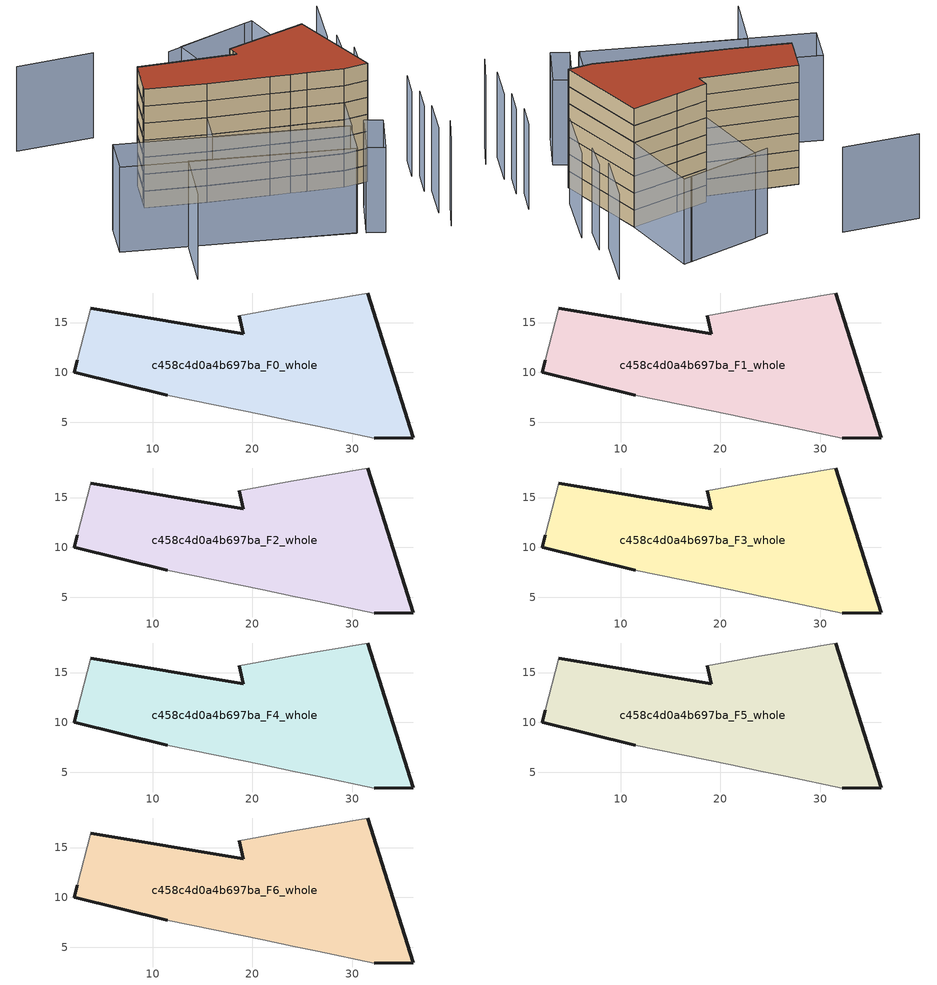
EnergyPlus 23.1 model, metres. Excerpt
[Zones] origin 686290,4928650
c458c4d0a4b697ba_F0_whole
 floor ground (EU_floor_Construction): 36.13,3.45 31.58,17.97 23.86,16.62 18.68,15.71 18.88,14.8 19.1,13.86 3.75,16.44 2.43,11.2 2.13,10.01 11.46,7.7 21.03,5.72 24.06,5.1 26.55,4.59 32.23,3.41 z0
 wall outside (EU_wall_Construction): 31.58,17.97 36.13,3.45 32.23,3.41 / 11.46,7.7 2.13,10.01 2.43,11.2 / 3.75,16.44 19.1,13.86 18.88,14.8 18.68,15.71 z0:3
 wall adiabatic (EU_wall_Construction): 32.23,3.41 26.55,4.59 24.06,5.1 21.03,5.72 11.46,7.7 / 2.43,11.2 3.75,16.44 / 18.68,15.71 23.86,16.62 31.58,17.97 z0:3
c458c4d0a4b697ba_F1_whole
 floor to c458c4d0a4b697ba_F0_whole (EU_floor_Construction): 36.13,3.45 31.58,17.97 23.86,16.62 18.68,15.71 18.88,14.8 19.1,13.86 3.75,16.44 2.43,11.2 2.13,10.01 11.46,7.7 21.03,5.72 24.06,5.1 26.55,4.59 32.23,3.41 z3
 wall outside (EU_wall_Construction): 31.58,17.97 36.13,3.45 32.23,3.41 / 11.46,7.7 2.13,10.01 2.43,11.2 / 3.75,16.44 19.1,13.86 18.88,14.8 18.68,15.71 z3:6
 wall adiabatic (EU_wall_Construction): 32.23,3.41 26.55,4.59 24.06,5.1 21.03,5.72 11.46,7.7 / 2.43,11.2 3.75,16.44 / 18.68,15.71 23.86,16.62 31.58,17.97 z3:6
c458c4d0a4b697ba_F2_whole
 floor to c458c4d0a4b697ba_F1_whole (EU_floor_Construction): 36.13,3.45 31.58,17.97 23.86,16.62 18.68,15.71 18.88,14.8 19.1,13.86 3.75,16.44 2.43,11.2 2.13,10.01 11.46,7.7 21.03,5.72 24.06,5.1 26.55,4.59 32.23,3.41 z6
 wall outside (EU_wall_Construction): 31.58,17.97 36.13,3.45 32.23,3.41 / 11.46,7.7 2.13,10.01 2.43,11.2 / 3.75,16.44 19.1,13.86 18.88,14.8 18.68,15.71 z6:9
 wall adiabatic (EU_wall_Construction): 32.23,3.41 26.55,4.59 24.06,5.1 21.03,5.72 11.46,7.7 / 2.43,11.2 3.75,16.44 / 18.68,15.71 23.86,16.62 31.58,17.97 z6:9
c458c4d0a4b697ba_F3_whole
 floor to c458c4d0a4b697ba_F2_whole (EU_floor_Construction): 36.13,3.45 31.58,17.97 23.86,16.62 18.68,15.71 18.88,14.8 19.1,13.86 3.75,16.44 2.43,11.2 2.13,10.01 11.46,7.7 21.03,5.72 24.06,5.1 26.55,4.59 32.23,3.41 z9
 wall outside (EU_wall_Construction): 31.58,17.97 36.13,3.45 32.23,3.41 / 11.46,7.7 2.13,10.01 2.43,11.2 / 3.75,16.44 19.1,13.86 18.88,14.8 18.68,15.71 z9:12
 wall adiabatic (EU_wall_Construction): 32.23,3.41 26.55,4.59 24.06,5.1 21.03,5.72 11.46,7.7 / 2.43,11.2 3.75,16.44 / 18.68,15.71 23.86,16.62 31.58,17.97 z9:12
c458c4d0a4b697ba_F4_whole
 floor to c458c4d0a4b697ba_F3_whole (EU_floor_Construction): 36.13,3.45 31.58,17.97 23.86,16.62 18.68,15.71 18.88,14.8 19.1,13.86 3.75,16.44 2.43,11.2 2.13,10.01 11.46,7.7 21.03,5.72 24.06,5.1 26.55,4.59 32.23,3.41 z12
 wall outside (EU_wall_Construction): 31.58,17.97 36.13,3.45 32.23,3.41 / 11.46,7.7 2.13,10.01 2.43,11.2 / 3.75,16.44 19.1,13.86 18.88,14.8 18.68,15.71 z12:15
 wall adiabatic (EU_wall_Construction): 32.23,3.41 26.55,4.59 24.06,5.1 21.03,5.72 11.46,7.7 / 2.43,11.2 3.75,16.44 / 18.68,15.71 23.86,16.62 31.58,17.97 z12:15
c458c4d0a4b697ba_F5_whole
 floor to c458c4d0a4b697ba_F4_whole (EU_floor_Construction): 36.13,3.45 31.58,17.97 23.86,16.62 18.68,15.71 18.88,14.8 19.1,13.86 3.75,16.44 2.43,11.2 2.13,10.01 11.46,7.7 21.03,5.72 24.06,5.1 26.55,4.59 32.23,3.41 z15
 wall outside (EU_wall_Construction): 31.58,17.97 36.13,3.45 32.23,3.41 / 11.46,7.7 2.13,10.01 2.43,11.2 / 3.75,16.44 19.1,13.86 18.88,14.8 18.68,15.71 z15:18
 wall adiabatic (EU_wall_Construction): 32.23,3.41 26.55,4.59 24.06,5.1 21.03,5.72 11.46,7.7 / 2.43,11.2 3.75,16.44 / 18.68,15.71 23.86,16.62 31.58,17.97 z15:18
c458c4d0a4b697ba_F6_whole
 floor to c458c4d0a4b697ba_F5_whole (EU_floor_Construction): 36.13,3.45 31.58,17.97 23.86,16.62 18.68,15.71 18.88,14.8 19.1,13.86 3.75,16.44 2.43,11.2 2.13,10.01 11.46,7.7 21.03,5.72 24.06,5.1 26.55,4.59 32.23,3.41 z18
 wall outside (EU_wall_Construction): 31.58,17.97 36.13,3.45 32.23,3.41 / 11.46,7.7 2.13,10.01 2.43,11.2 / 3.75,16.44 19.1,13.86 18.88,14.8 18.68,15.71 z18:21
 wall adiabatic (EU_wall_Construction): 32.23,3.41 26.55,4.59 24.06,5.1 21.03,5.72 11.46,7.7 / 2.43,11.2 3.75,16.44 / 18.68,15.71 23.86,16.62 31.58,17.97 z18:21
 roof outside (EU_roof_Construction): 31.58,17.97 36.13,3.45 32.23,3.41 26.55,4.59 24.06,5.1 21.03,5.72 11.46,7.7 2.13,10.01 2.43,11.2 3.75,16.44 19.1,13.86 18.88,14.8 18.68,15.71 23.86,16.62 z21
shading: 42.6,-13.21 44.8,-7.83 / 1.26,-12.09 3.8,-2.74 / 3.8,-2.74 28.61,-9.47 / 42.41,-9 43.97,-2.71 / 42.84,-2.4 44,1.95 / 42.85,2.26 44.05,6.73 / 37.78,7.77 40.11,17.61 / 38.01,16.92 39.04,21.77 / 37.53,22.01 39.66,30.83 / 27.64,30.55 13.86,27.58 / 3.25,31.88 -8.93,32.85 / 30.01,-9.96 32.87,-2.53 / 32.87,-2.53 35.58,-3.57 / 35.58,-3.57 32.72,-11 / 32.72,-11 30.01,-9.96 / 28.72,-9.5 -6.41,-0.25 / -6.41,-0.25 -4.72,6.17 / -4.72,6.17 30.41,-3.08 / 30.41,-3.08 28.72,-9.5 / 30.56,-3.12 9.99,2.14 / 9.99,2.14 11.66,8.67 / 11.66,8.67 32.23,3.41 / 32.23,3.41 30.56,-3.12 / 16.11,28.21 28.97,30.82 / 28.97,30.82 31.58,17.97 / 31.58,17.97 18.72,15.36 / 18.72,15.36 16.11,28.21 z0:15
[Building]
EU S2 Campaign: North Axis=0; Terrain=City; Solar Distribution=FullExterior
[Site:Location]
Bologna: Latitude=44.5; Longitude=11.25; Time Zone=1; Elevation=37
[SizingPeriod:WeatherFileDays]
AnnualSizingPeriod: Begin Month=1; Begin Day of Month=1; End Month=12; End Day of Month=31; Day of Week for Start Day=Monday; Use Weather File Daylight Saving Period=No; Use Weather File Rain and Snow Indicators=No
[MATERIAL]
EU_InternalMass_Material: Roughness=MediumRough; Thickness=0.1; Conductivity=1; Density=1800; Specific Heat=900; Thermal Absorptance=0.9; Solar Absorptance=0.7; Visible Absorptance=0.7
[MATERIAL:NOMASS] Roughness=MediumRough; Thermal Absorptance=0.9; Solar Absorptance=0.7; Visible Absorptance=0.7
Name | Thermal Resistance
EU_wall_NoMass | 0.905828
EU_roof_NoMass | 0.37593
EU_floor_NoMass | 0.67114
[CONSTRUCTION]
EU_wall_Construction: EU_wall_NoMass
EU_roof_Construction: EU_roof_NoMass
EU_floor_Construction: EU_floor_NoMass
EU_InternalMass_Construction: EU_InternalMass_Material
[ZONE] Type=1; Multiplier=1; Ceiling Height=autocalculate; Floor Area=autocalculate; Part of Total Floor Area=Yes
Name | Volume
c458c4d0a4b697ba_F0_whole | 907.089
c458c4d0a4b697ba_F1_whole; c458c4d0a4b697ba_F2_whole; c458c4d0a4b697ba_F3_whole; c458c4d0a4b697ba_F4_whole; c458c4d0a4b697ba_F5_whole; c458c4d0a4b697ba_F6_whole | 907.093
[INTERNALMASS] Construction=EU_InternalMass_Construction; Surface Area=302.363
Name | Zone or ZoneList
c458c4d0a4b697ba_F0_whole_EU_InternalMass | c458c4d0a4b697ba_F0_whole
c458c4d0a4b697ba_F1_whole_EU_InternalMass | c458c4d0a4b697ba_F1_whole
c458c4d0a4b697ba_F2_whole_EU_InternalMass | c458c4d0a4b697ba_F2_whole
c458c4d0a4b697ba_F3_whole_EU_InternalMass | c458c4d0a4b697ba_F3_whole
c458c4d0a4b697ba_F4_whole_EU_InternalMass | c458c4d0a4b697ba_F4_whole
c458c4d0a4b697ba_F5_whole_EU_InternalMass | c458c4d0a4b697ba_F5_whole
c458c4d0a4b697ba_F6_whole_EU_InternalMass | c458c4d0a4b697ba_F6_whole
[OTHEREQUIPMENT] Fuel Type=Electricity; Design Level Calculation Method=Watts/Area; Power per Zone Floor Area=1; Fraction Latent=0; Fraction Radiant=0; Fraction Lost=0; Carbon Dioxide Generation Rate=0; EndUse Subcategory=EU_Step8_InternalGains
Name | Zone or ZoneList or Space or SpaceList | Schedule
EU_Step8_InternalGain_c458c4d0a4b697ba_F0_whole_f000 | c458c4d0a4b697ba_F0_whole | EU_Step8_GainSchedule_c458c4d0a4b697ba_F0_whole_f000
EU_Step8_InternalGain_c458c4d0a4b697ba_F1_whole_f000 | c458c4d0a4b697ba_F1_whole | EU_Step8_GainSchedule_c458c4d0a4b697ba_F1_whole_f000
EU_Step8_InternalGain_c458c4d0a4b697ba_F2_whole_f000 | c458c4d0a4b697ba_F2_whole | EU_Step8_GainSchedule_c458c4d0a4b697ba_F2_whole_f000
EU_Step8_InternalGain_c458c4d0a4b697ba_F3_whole_f000 | c458c4d0a4b697ba_F3_whole | EU_Step8_GainSchedule_c458c4d0a4b697ba_F3_whole_f000
EU_Step8_InternalGain_c458c4d0a4b697ba_F4_whole_f000 | c458c4d0a4b697ba_F4_whole | EU_Step8_GainSchedule_c458c4d0a4b697ba_F4_whole_f000
EU_Step8_InternalGain_c458c4d0a4b697ba_F5_whole_f000 | c458c4d0a4b697ba_F5_whole | EU_Step8_GainSchedule_c458c4d0a4b697ba_F5_whole_f000
EU_Step8_InternalGain_c458c4d0a4b697ba_F6_whole_f000 | c458c4d0a4b697ba_F6_whole | EU_Step8_GainSchedule_c458c4d0a4b697ba_F6_whole_f000
[ZONEVENTILATION:DESIGNFLOWRATE] Schedule=EU_AlwaysOn; Design Flow Rate Calculation Method=AirChanges/Hour; Air Changes per Hour=0.73129; Ventilation Type=Natural; Fan Pressure Rise=0; Fan Total Efficiency=1; Constant Term Coefficient=1; Temperature Term Coefficient=0; Velocity Term Coefficient=0; Velocity Squared Term Coefficient=0; Minimum Indoor Temperature=-100; Maximum Indoor Temperature=100; Delta Temperature=-100; Minimum Outdoor Temperature=-100; Maximum Outdoor Temperature=100; Maximum Wind Speed=40
Name | Zone or ZoneList or Space or SpaceList
EU_ConstantAir_c458c4d0a4b697ba_F0_whole | c458c4d0a4b697ba_F0_whole
EU_ConstantAir_c458c4d0a4b697ba_F1_whole | c458c4d0a4b697ba_F1_whole
EU_ConstantAir_c458c4d0a4b697ba_F2_whole | c458c4d0a4b697ba_F2_whole
EU_ConstantAir_c458c4d0a4b697ba_F3_whole | c458c4d0a4b697ba_F3_whole
EU_ConstantAir_c458c4d0a4b697ba_F4_whole | c458c4d0a4b697ba_F4_whole
EU_ConstantAir_c458c4d0a4b697ba_F5_whole | c458c4d0a4b697ba_F5_whole
EU_ConstantAir_c458c4d0a4b697ba_F6_whole | c458c4d0a4b697ba_F6_whole
[HVACTEMPLATE:THERMOSTAT] Constant Heating Setpoint=20; Constant Cooling Setpoint=50
EU_HeatOnly_c458c4d0a4b697ba_F0_whole; EU_HeatOnly_c458c4d0a4b697ba_F1_whole; EU_HeatOnly_c458c4d0a4b697ba_F2_whole; EU_HeatOnly_c458c4d0a4b697ba_F3_whole; EU_HeatOnly_c458c4d0a4b697ba_F4_whole; EU_HeatOnly_c458c4d0a4b697ba_F5_whole; EU_HeatOnly_c458c4d0a4b697ba_F6_whole
[HVACTEMPLATE:ZONE:IDEALLOADSAIRSYSTEM] System Availability Schedule=EU_AlwaysOn; Maximum Heating Supply Air Temperature=50; Minimum Cooling Supply Air Temperature=13; Maximum Heating Supply Air Humidity Ratio=0.0156; Minimum Cooling Supply Air Humidity Ratio=0.0077; Heating Limit=NoLimit; Cooling Limit=NoLimit; Heating Availability Schedule=EU_AlwaysOn; Cooling Availability Schedule=EU_CoolingOff; Dehumidification Control Type=ConstantSensibleHeatRatio; Cooling Sensible Heat Ratio=0.7; Dehumidification Setpoint=60; Humidification Control Type=None; Humidification Setpoint=30; Outdoor Air Method=None; Outdoor Air Flow Rate per Person=0.00944; Outdoor Air Flow Rate per Zone Floor Area=0; Outdoor Air Flow Rate per Zone=0; Demand Controlled Ventilation Type=None; Outdoor Air Economizer Type=NoEconomizer; Heat Recovery Type=None; Sensible Heat Recovery Effectiveness=0.7; Latent Heat Recovery Effectiveness=0.65
Name | Template Thermostat
c458c4d0a4b697ba_F0_whole | EU_HeatOnly_c458c4d0a4b697ba_F0_whole
c458c4d0a4b697ba_F1_whole | EU_HeatOnly_c458c4d0a4b697ba_F1_whole
c458c4d0a4b697ba_F2_whole | EU_HeatOnly_c458c4d0a4b697ba_F2_whole
c458c4d0a4b697ba_F3_whole | EU_HeatOnly_c458c4d0a4b697ba_F3_whole
c458c4d0a4b697ba_F4_whole | EU_HeatOnly_c458c4d0a4b697ba_F4_whole
c458c4d0a4b697ba_F5_whole | EU_HeatOnly_c458c4d0a4b697ba_F5_whole
c458c4d0a4b697ba_F6_whole | EU_HeatOnly_c458c4d0a4b697ba_F6_whole
[SIZING:ZONE] Zone Cooling Design Supply Air Temperature Input Method=SupplyAirTemperature; Zone Cooling Design Supply Air Temperature=13; Zone Heating Design Supply Air Temperature Input Method=SupplyAirTemperature; Zone Heating Design Supply Air Temperature=50; Zone Cooling Design Supply Air Humidity Ratio=0.008; Zone Heating Design Supply Air Humidity Ratio=0.008; Cooling Design Air Flow Method=DesignDay; Cooling Design Air Flow Rate=0; Cooling Minimum Air Flow per Zone Floor Area=0.000762; Cooling Minimum Air Flow=0; Cooling Minimum Air Flow Fraction=0.2; Heating Design Air Flow Method=DesignDay; Heating Design Air Flow Rate=0; Heating Maximum Air Flow per Zone Floor Area=0.002032; Heating Maximum Air Flow=0.141576; Heating Maximum Air Flow Fraction=0.3; Account for Dedicated Outdoor Air System=No; Dedicated Outdoor Air System Control Strategy=NeutralSupplyAir; Dedicated Outdoor Air Low Setpoint Temperature for Design=autosize; Dedicated Outdoor Air High Setpoint Temperature for Design=autosize; Zone Load Sizing Method=Sensible Load Only No Latent Load; Zone Latent Cooling Design Supply Air Humidity Ratio Input Method=HumidityRatioDifference; Zone Cooling Design Supply Air Humidity Ratio Difference=0.005; Zone Latent Heating Design Supply Air Humidity Ratio Input Method=HumidityRatioDifference; Zone Humidification Design Supply Air Humidity Ratio Difference=0.005
c458c4d0a4b697ba_F0_whole; c458c4d0a4b697ba_F1_whole; c458c4d0a4b697ba_F2_whole; c458c4d0a4b697ba_F3_whole; c458c4d0a4b697ba_F4_whole; c458c4d0a4b697ba_F5_whole; c458c4d0a4b697ba_F6_whole
[SCHEDULE:CONSTANT]
Name | Hourly Value
EU_AlwaysOn | 1
EU_CoolingOff | 0
[SCHEDULE:FILE] Column Number=1; Rows to Skip at Top=0; Number of Hours of Data=8760; Column Separator=Comma; Interpolate to Timestep=No; Minutes per Item=60; Adjust Schedule for Daylight Savings=Yes
Name | File
EU_Step8_GainSchedule_c458c4d0a4b697ba_F0_whole_f000 | ../../schedules/c458c4d0a4b697ba/c458c4d0a4b697ba_F0_whole_f000_gain.csv
EU_Step8_GainSchedule_c458c4d0a4b697ba_F1_whole_f000 | ../../schedules/c458c4d0a4b697ba/c458c4d0a4b697ba_F1_whole_f000_gain.csv
EU_Step8_GainSchedule_c458c4d0a4b697ba_F2_whole_f000 | ../../schedules/c458c4d0a4b697ba/c458c4d0a4b697ba_F2_whole_f000_gain.csv
EU_Step8_GainSchedule_c458c4d0a4b697ba_F3_whole_f000 | ../../schedules/c458c4d0a4b697ba/c458c4d0a4b697ba_F3_whole_f000_gain.csv
EU_Step8_GainSchedule_c458c4d0a4b697ba_F4_whole_f000 | ../../schedules/c458c4d0a4b697ba/c458c4d0a4b697ba_F4_whole_f000_gain.csv
EU_Step8_GainSchedule_c458c4d0a4b697ba_F5_whole_f000 | ../../schedules/c458c4d0a4b697ba/c458c4d0a4b697ba_F5_whole_f000_gain.csv
EU_Step8_GainSchedule_c458c4d0a4b697ba_F6_whole_f000 | ../../schedules/c458c4d0a4b697ba/c458c4d0a4b697ba_F6_whole_f000_gain.csv
